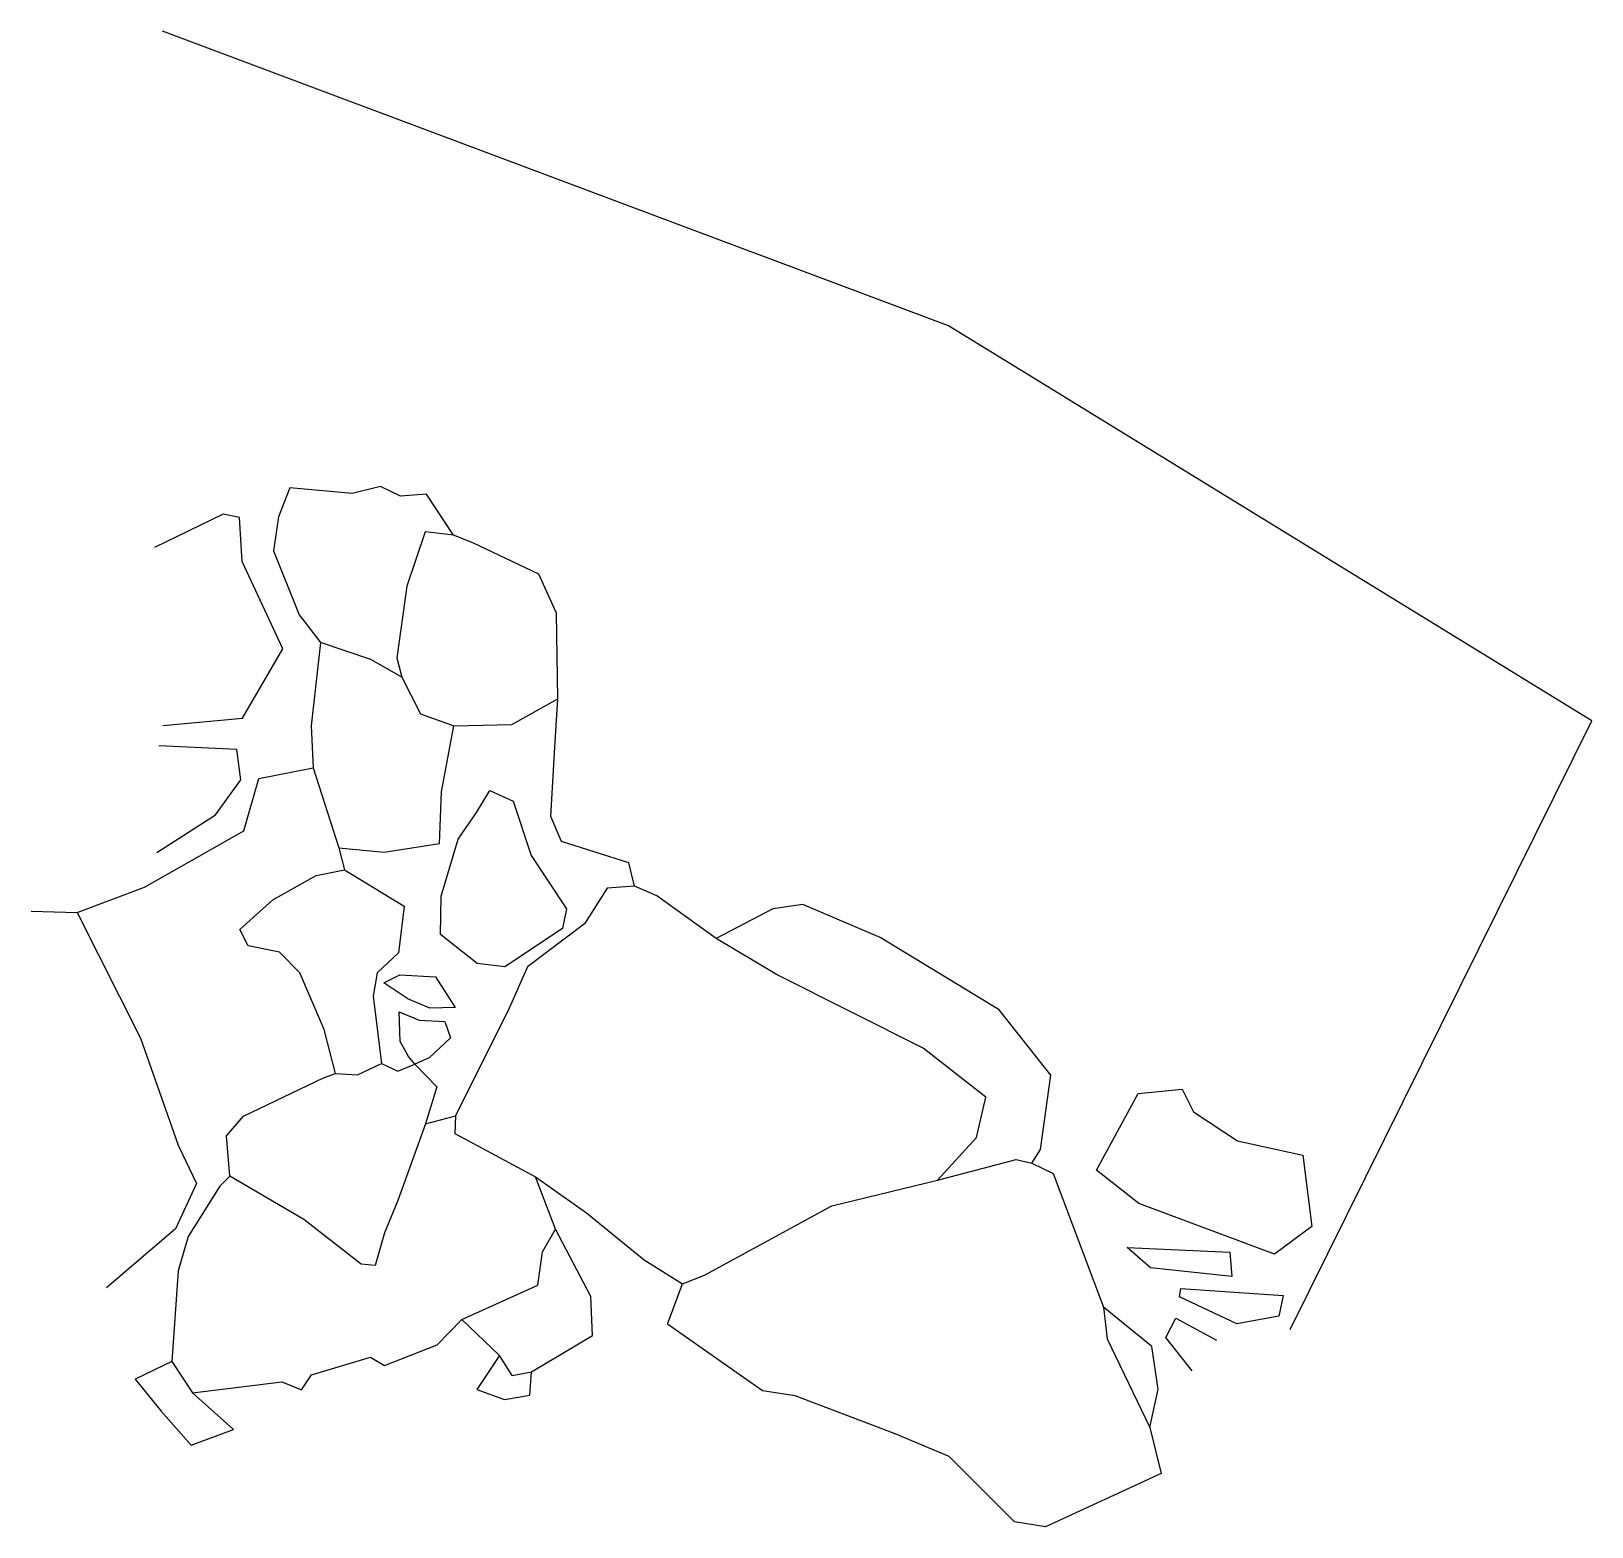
# Model space of a CAD drawing. Header units: metres. Extents: x 0.9 to 2.03, y -17.14 to -16.07.
import ezdxf

# ---------------------------------------------------------------- set-up
doc = ezdxf.new("R2010")
doc.units = ezdxf.units.M
doc.header["$LTSCALE"] = 25
doc.header["$MEASUREMENT"] = 0
doc.linetypes.add('STRICHPUNKTX2', pattern=[2, 1, -0.5, 0, -0.5])
doc.layers.add('GRABUNGSGRENZE', color=3, linetype='STRICHPUNKTX2')
doc.layers.add('STEINE', color=4, linetype='CONTINUOUS')

msp = doc.modelspace()

# ---------------------------------------------------------------- linework, layer by layer
at = {"layer": 'GRABUNGSGRENZE', "flags": 128}
msp.add_lwpolyline([(1.8092, -17), (2.0261, -16.5624), (1.5635, -16.2782), (0.9984, -16.0664)], dxfattribs=at)
at = {"layer": 'STEINE'}
for points in [[(1.3378, -16.6811), (1.3338, -16.6643), (1.2853, -16.649), (1.2777, -16.6312), (1.2802, -16.5853), (1.2827, -16.5465), (1.2816, -16.4848), (1.2689, -16.4568), (1.2214, -16.4344), (1.2077, -16.4288), (1.1883, -16.3992), (1.1694, -16.4008), (1.1551, -16.3937), (1.1347, -16.3988), (1.0899, -16.3947), (1.0817, -16.4156), (1.0782, -16.4401), (1.0966, -16.486), (1.1119, -16.5059)], [(0.9987, -16.5656), (1.0558, -16.5604), (1.0848, -16.5105), (1.0557, -16.4478), (1.0537, -16.4162), (1.042, -16.4136), (0.9925, -16.4376)], [(1.2077, -16.4288), (1.1873, -16.4263), (1.174, -16.4655), (1.1669, -16.517), (1.1705, -16.5308), (1.1838, -16.5573), (1.2078, -16.566), (1.2496, -16.5649), (1.2827, -16.5465)], [(1.1705, -16.5308), (1.1481, -16.5181), (1.1119, -16.5059), (1.1053, -16.566), (1.1068, -16.5961), (1.1252, -16.6537), (1.1578, -16.6567), (1.1976, -16.6506), (1.1991, -16.6134), (1.2078, -16.566)], [(1.0365, -16.6298), (1.0548, -16.6048), (1.0517, -16.5829), (0.9957, -16.5804)], [(0.9371, -16.7002), (0.9855, -16.6818), (1.0569, -16.6415), (1.0676, -16.6038), (1.1068, -16.5961)], [(1.2446, -16.7393), (1.2247, -16.7368), (1.1982, -16.7159), (1.1987, -16.6883), (1.2109, -16.6475), (1.2241, -16.6282), (1.2338, -16.6123), (1.2506, -16.62), (1.2634, -16.6592), (1.2889, -16.6975), (1.2859, -16.7117), (1.2446, -16.7393)], [(0.9942, -16.6569), (1.0365, -16.6298)], [(1.1252, -16.6537), (1.1293, -16.6695)], [(1.1228, -16.8158), (1.1146, -16.7842), (1.0972, -16.7435), (1.0824, -16.7287), (1.06, -16.7241), (1.0539, -16.7124), (1.0778, -16.691), (1.1089, -16.6736), (1.1293, -16.6695), (1.1722, -16.6955), (1.1681, -16.7291), (1.1528, -16.7434), (1.1498, -16.7603), (1.1559, -16.8087)], [(1.5557, -16.8926), (1.5837, -16.862), (1.5903, -16.8329), (1.5454, -16.7977), (1.4399, -16.7448), (1.3965, -16.7188), (1.3537, -16.6882), (1.3378, -16.6811), (1.318, -16.6826), (1.3017, -16.7082), (1.2609, -16.7393), (1.2477, -16.7689), (1.209, -16.8464), (1.2085, -16.8591), (1.2666, -16.8902), (1.3033, -16.9162), (1.3446, -16.9498), (1.3722, -16.9671)], [(1.6235, -16.8803), (1.6296, -16.8706), (1.6372, -16.8171), (1.6, -16.7702), (1.5143, -16.7182), (1.4587, -16.6943), (1.4373, -16.6974), (1.3965, -16.7188)], [(0.904, -16.6992), (0.9371, -16.7002), (0.9825, -16.7904), (1.0096, -16.8674), (1.0229, -16.8949), (1.0076, -16.9276), (0.9582, -16.9699)], [(1.2089, -16.7684), (1.1906, -16.7689), (1.1747, -16.7623), (1.1574, -16.7506), (1.1691, -16.7449), (1.1946, -16.7465), (1.2089, -16.7684)], [(1.1753, -16.8036), (1.1692, -16.7929), (1.1686, -16.7715), (1.1829, -16.7776), (1.2013, -16.7786), (1.2054, -16.7903), (1.1901, -16.8046), (1.1799, -16.8092), (1.1753, -16.8036)], [(1.1875, -16.852), (1.1677, -16.9071), (1.158, -16.9305), (1.1514, -16.954), (1.1412, -16.953), (1.0999, -16.9209), (1.0468, -16.8898), (1.0443, -16.8608), (1.0565, -16.8465), (1.1141, -16.8189), (1.1228, -16.8158), (1.1386, -16.8169), (1.1559, -16.8087), (1.1676, -16.8143), (1.1799, -16.8092), (1.1957, -16.8255), (1.1875, -16.852)], [(1.6699, -16.8854), (1.7, -16.8303), (1.7316, -16.8272), (1.7397, -16.8435), (1.7714, -16.8644), (1.8183, -16.8746), (1.8249, -16.926), (1.7979, -16.9459), (1.7005, -16.9093), (1.6699, -16.8854)], [(1.1875, -16.852), (1.209, -16.8464)], [(1.6334, -17.1418), (1.6109, -17.1383), (1.564, -17.0914), (1.5252, -17.0751), (1.4533, -17.0476), (1.4299, -17.0441), (1.3615, -16.9962), (1.3722, -16.9671), (1.388, -16.961), (1.4797, -16.911), (1.5557, -16.8926), (1.6123, -16.8777), (1.6235, -16.8803), (1.6388, -16.8879), (1.6751, -16.9838), (1.6776, -17.0067), (1.7083, -17.0704), (1.7164, -17.1035), (1.6334, -17.1418)], [(1.0468, -16.8898), (1.0468, -16.8898), (1.0397, -16.897), (1.0168, -16.9332), (1.0097, -16.9577), (1.0051, -17.0229), (1.0199, -17.0454), (1.0842, -17.0377), (1.0984, -17.0433), (1.1056, -17.0326), (1.1479, -17.0198), (1.1581, -17.0259), (1.1958, -17.0111), (1.2136, -16.9927), (1.2682, -16.9682), (1.2717, -16.9442), (1.2809, -16.9279), (1.2666, -16.8902)], [(1.2499, -17.033), (1.2636, -17.0304), (1.3075, -17.0044), (1.3064, -16.9763), (1.2809, -16.9279)], [(1.7087, -16.9557), (1.6919, -16.9409), (1.7658, -16.9444), (1.7673, -16.9618), (1.7087, -16.9557)], [(1.7306, -16.9705), (1.8041, -16.9755), (1.801, -16.9903), (1.7709, -16.9959), (1.7296, -16.9766), (1.7306, -16.9705)], [(1.7083, -17.0704), (1.7144, -17.0429), (1.7098, -17.0123), (1.6751, -16.9838)], [(1.2499, -17.033), (1.2407, -17.0187), (1.2136, -16.9927)], [(1.7388, -17.0296), (1.7199, -17.0057), (1.7271, -16.9919), (1.7562, -17.0077)], [(1.2407, -17.0187), (1.2244, -17.0432), (1.2443, -17.0503), (1.2626, -17.0472), (1.2636, -17.0304)], [(1.0051, -17.0229), (0.9786, -17.0357), (0.9975, -17.0586), (1.0189, -17.0831), (1.0495, -17.0719), (1.0199, -17.0454)]]:
    msp.add_lwpolyline(points, dxfattribs=at)

doc.saveas('drawing.dxf')
